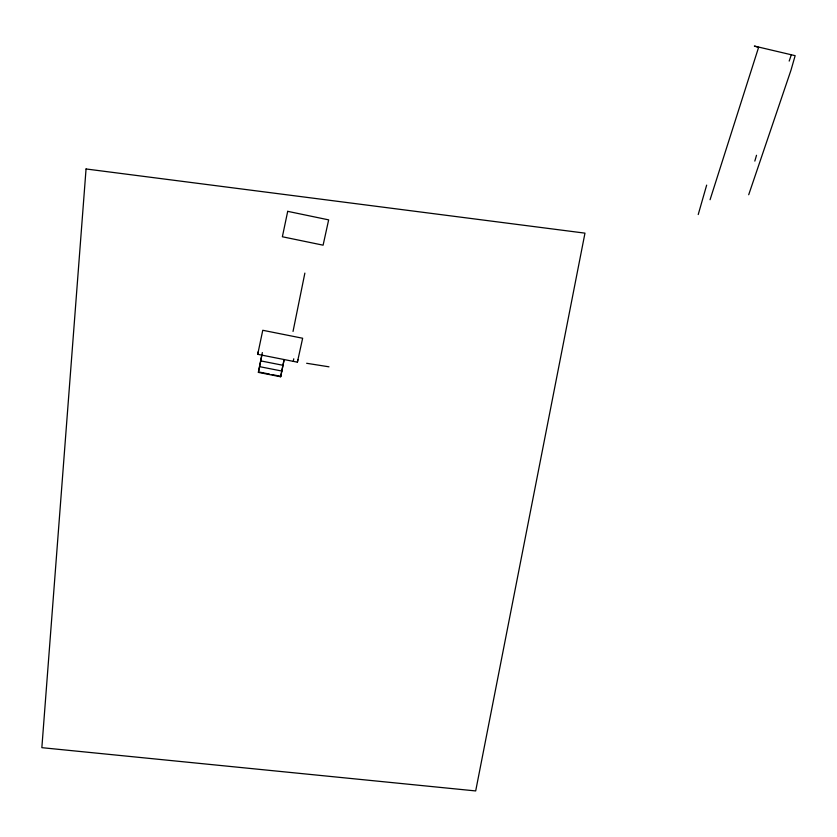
<?xml version="1.0" encoding="UTF-8"?>
<svg xmlns="http://www.w3.org/2000/svg" width="837" height="837" viewBox="0 0 837 837"><rect width="100%" height="100%" fill="white"/><g stroke="black" fill="none" stroke-linecap="round" stroke-linejoin="round"><path stroke-width="1.26" d="M280.657 376.776L284.141 359.544L280.657 376.776L258.392 372.392L262.337 352.565M293.285 361.354L293.756 358.791M258.214 351.739L257.723 354.313L297.397 362.17L297.867 359.596M258.392 372.392L261.855 355.129M293.034 331.431L304.867 273.103M257.723 354.313L262.766 330.28L302.649 338.242L297.397 362.17M698.225 214.544L706.658 185.123M754.828 161.091L756.512 155.284M710.069 199.729L758.594 47.374L754.357 46.066L795.15 55.671L790.996 70.151L748.707 194.739M789.186 61.08L791.331 54.771M306.645 363.279L328.972 366.815M260.705 360.893L282.979 365.288M259.543 366.648L281.818 371.032M259.669 372.151L269.556 374.097M272.025 374.589L280.677 376.284M86.054 168.969L41.85 747.671L475.688 790.934L584.969 233.146L86.054 168.969M287.708 211.342L282.372 236.766L323.103 245.178L328.659 219.869L287.708 211.342"/></g></svg>
